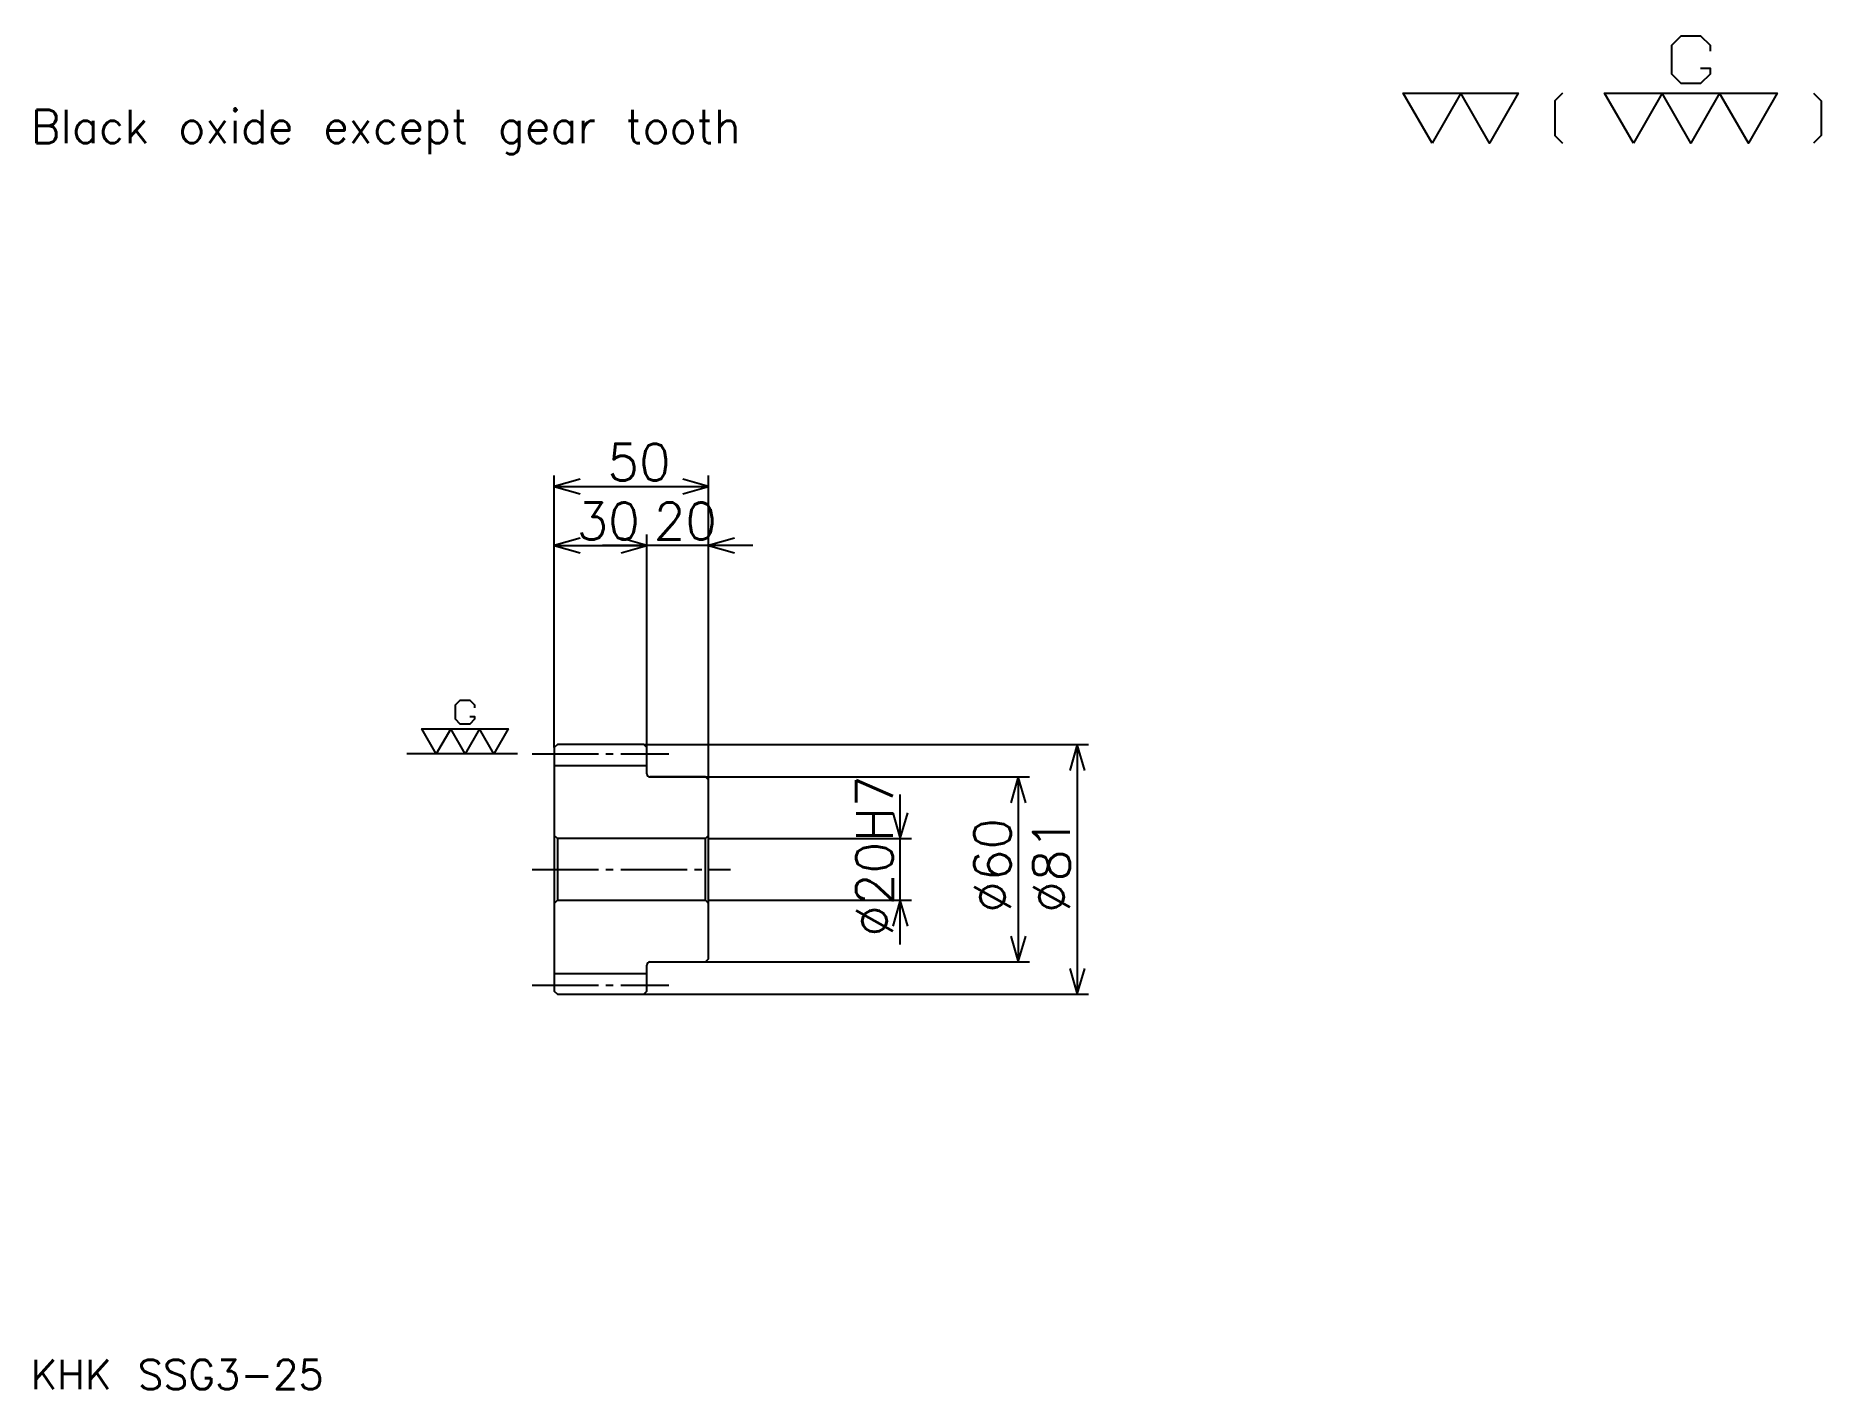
# Model space of a CAD drawing. Extents: x 26 to 604, y 26 to 465.
import ezdxf

# ---------------------------------------------------------------- set-up
doc = ezdxf.new("R2010")
doc.units = 0
doc.linetypes.add('DASHDOT', pattern=[28.695651, 21.521739, -2.391304, 2.391304, -2.391304])
doc.layers.get('0').update_dxf_attribs({"linetype": 'CONTINUOUS'})
doc.layers.add('DASHDOT', color=6, linetype='DASHDOT')
doc.styles.add('KANJI', font='TXT', dxfattribs={"bigfont": 'BIGFONT'})

msp = doc.modelspace()

# ---------------------------------------------------------------- linework, layer by layer
at = {"color": 5}
for p, q in [((193.695663, 235.391312), (193.695663, 322.67392)), ((193.695663, 319.086975), (243.695663, 319.086975)), ((243.695663, 235.391312), (243.695663, 322.67392)), ((223.695663, 235.391312), (223.695663, 303.543488)), ((193.695663, 299.956543), (223.695663, 299.956543)), ((258.043488, 299.956543), (209.347839, 299.956543)), ((193.695663, 234.391312), (193.695663, 235.391312)), ((222.695663, 235.391312), (243.695663, 235.391312)), ((223.695663, 234.391312), (223.695663, 235.391312)), ((243.695663, 235.391312), (366.847839, 235.391312)), ((243.695663, 223.891312), (243.695663, 235.391312)), ((363.260864, 235.391312), (363.260864, 154.391312)), ((224.695663, 224.891312), (243.695663, 224.891312)), ((243.695663, 224.891312), (347.717407, 224.891312)), ((344.130432, 224.891312), (344.130432, 164.891312)), ((305.869568, 170.543488), (305.869568, 219.239136)), ((243.695663, 204.891312), (309.456543, 204.891312)), ((243.695663, 184.891312), (309.456543, 184.891312)), ((224.695663, 164.891312), (243.695663, 164.891312)), ((243.695663, 164.891312), (347.717407, 164.891312)), ((222.695663, 154.391312), (243.695663, 154.391312)), ((243.695663, 154.391312), (366.847839, 154.391312))]:
    msp.add_line(p, q, dxfattribs=at)
at = {"color": 7}
msp.add_line((181.739136, 232.391312), (145.869568, 232.391312), dxfattribs=at)
at = {"color": 4}
for p, q in [((193.695663, 228.641312), (223.695663, 228.641312)), ((194.695663, 204.891312), (194.695663, 184.891312)), ((242.695663, 204.891312), (243.695663, 205.891312)), ((242.695663, 184.891312), (243.695663, 183.891312)), ((193.695663, 161.141312), (223.695663, 161.141312))]:
    msp.add_line(p, q, dxfattribs=at)
at = {"color": 7}
for points in [[(565.304321, 454.682617), (568.413025, 454.682617), (568.413025, 452.817383), (565.304321, 449.70871), (559.086975, 449.70871), (555.978271, 452.817383), (555.978271, 462.143494), (559.086975, 465.252167), (565.304321, 465.252167), (568.413025, 462.143494), (568.413025, 460.278259)], [(478.260864, 430.434784), (468.934784, 446.600006), (506.239136, 446.600006), (496.913025, 430.434784), (487.586945, 446.600006), (478.260864, 430.434784)], [(520.539124, 446.600006), (518.052185, 444.113037), (518.052185, 432.921753), (520.539124, 430.434784)], [(543.543457, 430.434784), (534.217407, 446.600006), (590.173889, 446.600006), (580.847839, 430.434784), (571.521729, 446.600006), (562.195679, 430.434784), (552.869568, 446.600006), (543.543457, 430.434784)], [(601.986938, 446.600006), (604.473877, 444.113037), (604.473877, 432.921753), (601.986938, 430.434784)], [(166.315231, 244.515228), (167.869583, 244.515228), (167.869583, 243.582611), (166.315231, 242.028259), (163.206543, 242.028259), (161.652191, 243.582611), (161.652191, 248.245667), (163.206543, 249.800003), (166.315231, 249.800003), (167.869583, 248.245667), (167.869583, 247.313049)], [(155.434799, 232.391312), (150.771759, 240.473923), (178.750015, 240.473923), (174.086975, 232.391312), (169.42392, 240.473923), (164.76088, 232.391312), (160.097839, 240.473923), (155.434799, 232.391312)]]:
    msp.add_lwpolyline(points, dxfattribs=at)
at = {"color": 5}
for points in [[(202.065231, 321.478271), (193.695663, 319.086975), (202.065231, 316.695679)], [(235.326096, 316.695679), (243.695663, 319.086975), (235.326096, 321.478271)], [(202.065231, 302.347839), (193.695663, 299.956543), (202.065231, 297.565216)], [(215.326096, 297.565216), (223.695663, 299.956543), (215.326096, 302.347839)], [(215.326096, 297.565216), (223.695663, 299.956543), (215.326096, 302.347839)], [(252.065231, 302.347839), (243.695663, 299.956543), (252.065231, 297.565216)], [(365.652191, 227.021744), (363.260864, 235.391312), (360.869568, 227.021744)], [(346.521759, 216.521744), (344.130432, 224.891312), (341.739136, 216.521744)], [(303.478271, 213.26088), (305.869568, 204.891312), (308.260864, 213.26088)], [(308.260864, 176.521744), (305.869568, 184.891312), (303.478271, 176.521744)], [(341.739136, 173.26088), (344.130432, 164.891312), (346.521759, 173.26088)], [(360.869568, 162.76088), (363.260864, 154.391312), (365.652191, 162.76088)]]:
    msp.add_lwpolyline(points, dxfattribs=at)
at = {"color": 4}
for points in [[(223.695663, 225.891312), (223.695663, 234.391312), (222.695663, 235.391312), (194.695663, 235.391312), (193.695663, 234.391312), (193.695663, 183.891312)], [(224.695663, 164.891312), (242.695663, 164.891312), (243.695663, 165.891312), (243.695663, 223.891312), (242.695663, 224.891312), (224.695663, 224.891312)], [(193.695663, 183.891312), (194.695663, 184.891312), (242.695663, 184.891312), (242.695663, 204.891312), (194.695663, 204.891312), (193.695663, 205.891312)], [(193.695663, 183.891312), (193.695663, 155.391312), (194.695663, 154.391312), (222.695663, 154.391312), (223.695663, 155.391312), (223.695663, 163.891312)]]:
    msp.add_lwpolyline(points, dxfattribs=at)
for centre, start, end in [((224.695663, 225.891312), 180, 270), ((224.695663, 163.891312), 90, 180)]:
    msp.add_arc(centre, 1, start, end, dxfattribs=at)
at = {"layer": 'DASHDOT', "color": 7}
for p, q in [((186.521744, 232.391312), (230.869568, 232.391312)), ((186.521744, 194.891312), (250.869568, 194.891312)), ((186.521744, 157.391312), (230.869568, 157.391312))]:
    msp.add_line(p, q, dxfattribs=at)

# ---------------------------------------------------------------- texts
at = {"color": 7, "style": 'KANJI'}
for s, height, p in [('Black oxide except gear tooth', 10.76087, (23.913044, 430.434784)), ('50', 11.956522, (210.92392, 321)), ('30', 11.956522, (200.92392, 301.869568)), ('20', 11.956522, (225.92392, 301.869568)), ('KHK SSG3-25', 9.565217, (23.913044, 26.304348))]:
    msp.add_text(s, height=height, dxfattribs=at).set_placement(p)
for s, p in [('%%c20H7', (303.478271, 173.070663)), ('%%c60', (341.739136, 180.842407)), ('%%c81', (360.869568, 180.842407))]:
    msp.add_text(s, height=11.956522, rotation=90, dxfattribs=at).set_placement(p)

doc.saveas('drawing.dxf')
